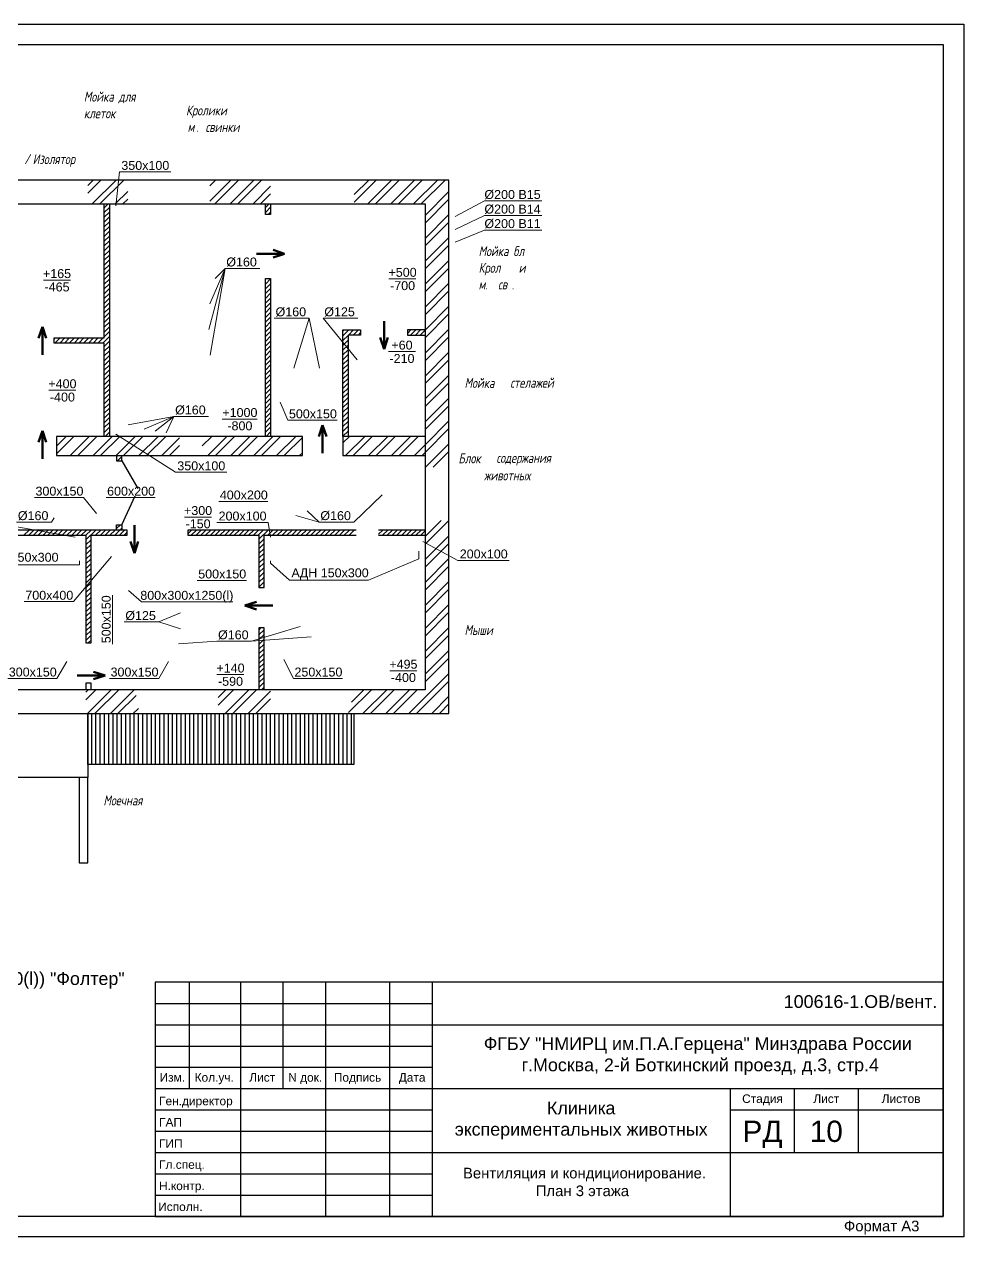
# Model space of a CAD drawing. Header units: millimetres. Extents: x -285783 to 224003, y -270247 to -22062.
# Drawn here: x 157759 to 179811, y -50537 to -22062 of the extents above; entities that cross this region are included whole.
import ezdxf
from ezdxf.enums import TextEntityAlignment as Align

# ---------------------------------------------------------------- set-up
doc = ezdxf.new("R2010")
doc.units = ezdxf.units.MM
for name, color, linetype, lineweight in [('12 текст рамки', 7, 'Continuous', 30), ('13 рамка', 7, 'Continuous', 30), ('1А монолит', 7, 'Continuous', 30), ('крыльцо', 7, 'Continuous', 25), ('стены нар', 7, 'Continuous', 30), ('штриховки', 86, 'Continuous', 20)]:
    doc.layers.add(name, color=color, linetype=linetype, lineweight=lineweight)
doc.layers.add('ОК и Д', color=5, linetype='Continuous')
doc.layers.add('перегородки', color=7, linetype='Continuous')
doc.styles.add('ВЫС21', font='arial.ttf', dxfattribs={"height": 21})
doc.styles.add('РАМКА', font='arial.ttf')
doc.styles.add('стиль1', font='')
doc.styles.add('ТЕКСТ', font='arial.ttf', dxfattribs={"oblique": 10, "height": 150})
doc.styles.get('стиль1').set_extended_font_data('GOST Common', italic=True)

# ---------------------------------------------------------------- blocks, each defined once
blk = doc.blocks.new('*U68')
at = {"layer": 'стены нар'}
blk.add_lwpolyline([(0, 0), (0, -1200)], dxfattribs=at)

msp = doc.modelspace()

# ---------------------------------------------------------------- linework, layer by layer
at = {"layer": '12 текст рамки', "color": 7, "lineweight": 15}
for p, q in [((159905, -26330), (159992, -25527)), ((159992, -25527), (161199, -25527)), ((168563, -26210), (167877, -26580)), ((168563, -26210), (169905, -26210)), ((168563, -26552), (167877, -26880)), ((168563, -26552), (169905, -26552)), ((167877, -27180), (168563, -26894)), ((168563, -26894), (169905, -26894)), ((162471, -27795), (162090, -29230)), ((162471, -27795), (162118, -28630)), ((162471, -27795), (162122, -29830)), ((162243, -28030), (162471, -27795)), ((162471, -27795), (163287, -27795)), ((158842, -28072), (158209, -28072)), ((166953, -28041), (166320, -28041)), ((163628, -28965), (164445, -28965)), ((164445, -28965), (164090, -30140)), ((164445, -28965), (164690, -30140)), ((164772, -28965), (165571, -29939)), ((164772, -28965), (165588, -28965)), ((166939, -29751), (166306, -29751)), ((158968, -30657), (158335, -30657)), ((163948, -31361), (163763, -30940)), ((160195, -31469), (161271, -31270)), ((161271, -31270), (160572, -31575)), ((161271, -31270), (160832, -31615)), ((161271, -31270), (161092, -31655)), ((161271, -31270), (162087, -31270)), ((163228, -31334), (162403, -31334)), ((163948, -31361), (165101, -31361)), ((159905, -31690), (161305, -32581)), ((161305, -32581), (162512, -32581)), ((157999, -33177), (159152, -33177)), ((159152, -33177), (159457, -33555)), ((159680, -33177), (160833, -33177)), ((162326, -33267), (163479, -33267)), ((165495, -33752), (166156, -33112)), ((164137, -33597), (164679, -33752)), ((164679, -33752), (164397, -33486)), ((156985, -33761), (158957, -34110)), ((157579, -33752), (158396, -33752)), ((158396, -33752), (158457, -33655)), ((162153, -33635), (161520, -33635)), ((162275, -33761), (163482, -33761)), ((163537, -34110), (163482, -33761)), ((164679, -33752), (165495, -33752)), ((167017, -34437), (167017, -34614)), ((167117, -34210), (167936, -34652)), ((158913, -35622), (159807, -34560)), ((159057, -34660), (159057, -34757)), ((163537, -34660), (163537, -34718)), ((163537, -34718), (163983, -35121)), ((165837, -35121), (167017, -34614)), ((167936, -34652), (169143, -34652)), ((156757, -34757), (159057, -34757)), ((161819, -35122), (162972, -35122)), ((165837, -35121), (163983, -35121)), ((159831, -36622), (159831, -35469)), ((160207, -35360), (160513, -35624)), ((157760, -35622), (158913, -35622)), ((160513, -35624), (162656, -35624)), ((160101, -36099), (160917, -36099)), ((161427, -35885), (160917, -36099)), ((160917, -36099), (161427, -36260)), ((164235, -36208), (163095, -36551)), ((163095, -36551), (164495, -36447)), ((162278, -36551), (161377, -36613)), ((162278, -36551), (163095, -36551)), ((164077, -37425), (163853, -36982)), ((158525, -37425), (158754, -37031)), ((160914, -37425), (161143, -37031)), ((166972, -37244), (166338, -37244)), ((157372, -37425), (158525, -37425)), ((159761, -37425), (160914, -37425)), ((162914, -37334), (162281, -37334)), ((164077, -37425), (165231, -37425))]:
    msp.add_line(p, q, dxfattribs=at)
at = {"layer": '13 рамка'}
for p, q in [((160832, -44558), (160832, -50058)), ((179332, -44558), (160832, -44558)), ((161632, -44558), (161632, -47058)), ((162832, -44558), (162832, -50058)), ((163832, -44558), (163832, -47058)), ((164832, -44558), (164832, -50058)), ((166332, -44558), (166332, -50058)), ((167332, -44558), (167332, -50058)), ((179332, -50058), (179332, -44558)), ((160832, -45058), (167332, -45058)), ((160832, -45558), (179332, -45558)), ((160832, -46058), (167332, -46058)), ((160832, -46558), (167332, -46558)), ((160832, -47058), (179332, -47058)), ((174332, -47058), (174332, -50058)), ((175832, -47058), (175832, -48558)), ((177332, -47058), (177332, -48558)), ((160832, -47558), (167332, -47558)), ((174332, -47558), (179332, -47558)), ((160832, -48058), (167332, -48058)), ((160832, -48058), (167332, -48058)), ((160832, -48558), (179332, -48558)), ((160832, -49058), (167332, -49058)), ((160832, -49058), (167332, -49058)), ((160832, -49558), (167332, -49558)), ((160832, -49558), (167332, -49558)), ((160832, -50058), (179332, -50058)), ((160832, -50058), (179332, -50058)), ((160832, -50058), (179332, -50058))]:
    msp.add_line(p, q, dxfattribs=at)
for points in [[(139543, -22062), (179811, -22062), (179811, -50537), (139543, -50537)], [(141460, -22541), (179332, -22541), (179332, -50058), (141460, -50058)]]:
    msp.add_lwpolyline(points, close=True, dxfattribs=at)
at = {"layer": '1А монолит', "color": 3, "lineweight": 50}
for p, q in [((163871, -27450), (163213, -27450)), ((163871, -27450), (163601, -27361)), ((163871, -27450), (163601, -27539)), ((166203, -29689), (166203, -29031)), ((158185, -29165), (158095, -29434)), ((158185, -29165), (158185, -29823)), ((158185, -29165), (158274, -29434)), ((166203, -29689), (166113, -29419)), ((166203, -29689), (166292, -29419)), ((164763, -31474), (164674, -31743)), ((164763, -31474), (164763, -32132)), ((164763, -31474), (164852, -31743)), ((158185, -31610), (158095, -31879)), ((158185, -31610), (158185, -32268)), ((158185, -31610), (158274, -31879)), ((160344, -34480), (160344, -33822)), ((160344, -34480), (160255, -34210)), ((160344, -34480), (160434, -34210)), ((162938, -35715), (163208, -35626)), ((162938, -35715), (163596, -35715)), ((162938, -35715), (163208, -35804)), ((159656, -37356), (159386, -37267)), ((159656, -37356), (158998, -37356)), ((159656, -37356), (159386, -37445))]:
    msp.add_line(p, q, dxfattribs=at)
at = {"layer": 'крыльцо', "lineweight": 30}
for p, q in [((159247, -39450), (159247, -38250)), ((165492, -38250), (165492, -39450)), ((165492, -39450), (159247, -39450))]:
    msp.add_line(p, q, dxfattribs=at)
at = {"layer": 'ОК и Д', "color": 1}
for p, q in [((160047, -32315), (160422, -32965)), ((160047, -33815), (160364, -33135))]:
    msp.add_line(p, q, dxfattribs=at)
at = {"layer": 'перегородки', "lineweight": 30}
for p, q in [((167727, -25720), (149677, -25720)), ((167727, -32245), (167727, -25720)), ((154097, -26280), (167167, -26280)), ((159637, -29430), (159637, -26280)), ((159637, -26280), (159757, -26280)), ((159757, -26280), (159757, -31740)), ((163422, -26530), (163422, -26280)), ((163542, -26280), (163542, -26530)), ((167167, -26280), (167167, -32245)), ((163542, -26530), (163422, -26530)), ((163422, -31740), (163422, -28030)), ((163422, -28030), (163542, -28030)), ((163542, -28030), (163542, -29630)), ((165238, -31740), (165238, -29240)), ((165238, -29240), (165653, -29240)), ((165653, -29240), (165653, -29360)), ((167167, -29240), (166753, -29240)), ((166753, -29240), (166753, -29360)), ((158457, -29550), (158457, -29430)), ((158457, -29430), (159637, -29430)), ((159637, -29550), (158457, -29550)), ((159637, -30550), (159637, -29550)), ((165653, -29360), (165358, -29360)), ((165358, -29360), (165358, -31740)), ((166753, -29360), (167167, -29360)), ((163542, -29630), (163542, -29630)), ((163542, -29630), (163542, -29750)), ((163542, -29750), (163542, -29750)), ((163542, -29750), (163542, -31740)), ((159637, -31740), (159637, -30550)), ((164288, -31740), (158517, -31740)), ((158517, -31740), (158517, -32190)), ((164288, -32190), (164288, -31740)), ((167167, -31740), (165238, -31740)), ((165238, -31740), (165238, -32190)), ((158517, -32190), (164288, -32190)), ((159927, -32190), (159927, -32315)), ((159927, -32315), (160047, -32315)), ((160047, -32315), (160047, -32190)), ((165238, -32190), (167167, -32190)), ((167167, -32245), (167167, -37690)), ((167727, -38250), (167727, -32245)), ((159927, -33940), (159927, -33815)), ((159927, -33815), (160047, -33815)), ((160047, -33815), (160047, -33940)), ((159027, -33940), (155377, -33940)), ((155377, -34060), (159207, -34060)), ((160177, -33940), (159027, -33940)), ((159207, -34060), (159207, -34060)), ((159207, -34060), (159207, -36590)), ((159327, -36590), (159327, -34060)), ((159327, -34060), (160177, -34060)), ((160177, -34060), (160177, -33940)), ((165547, -33940), (161597, -33940)), ((161597, -33940), (161597, -34060)), ((161597, -34060), (163267, -34060)), ((163267, -34060), (163267, -35290)), ((163387, -35290), (163387, -34060)), ((163387, -34060), (165547, -34060)), ((167167, -33940), (166077, -33940)), ((166077, -34060), (167167, -34060)), ((163267, -35290), (163387, -35290)), ((163387, -36240), (163267, -36240)), ((163267, -36240), (163267, -37690)), ((163387, -37690), (163387, -36240)), ((159207, -36590), (159327, -36590)), ((159327, -37540), (159207, -37540)), ((159207, -37540), (159207, -37690)), ((159327, -37690), (159327, -37540)), ((167167, -37690), (145387, -37690)), ((144827, -38250), (167727, -38250)), ((159047, -39750), (159047, -41754)), ((159247, -41754), (159247, -39750)), ((159047, -41754), (159247, -41754))]:
    msp.add_line(p, q, dxfattribs=at)
at = {"layer": 'стены нар'}
for p, q in [((149727, -38250), (159247, -38250)), ((159247, -38250), (159247, -39750)), ((159247, -39750), (149727, -39750))]:
    msp.add_line(p, q, dxfattribs=at)
at = {"layer": 'штриховки', "color": 18, "lineweight": 15, "true_color": 0x000000}
for p, q in [((159247, -25850), (159377, -25720)), ((159247, -26029), (159557, -25720)), ((159356, -26280), (159916, -25720)), ((159535, -26280), (160095, -25720)), ((162116, -26214), (162610, -25720)), ((162116, -25855), (162251, -25720)), ((162229, -26280), (162789, -25720)), ((162589, -26280), (163149, -25720)), ((162768, -26280), (163328, -25720)), ((163128, -26280), (163542, -25865)), ((165502, -26061), (165843, -25720)), ((165502, -26240), (166022, -25720)), ((165822, -26280), (166382, -25720)), ((166001, -26280), (166561, -25720)), ((166360, -26280), (166920, -25720)), ((166540, -26280), (167100, -25720)), ((166899, -26280), (167459, -25720)), ((167079, -26280), (167639, -25720)), ((159895, -26280), (160186, -25989)), ((160074, -26280), (160186, -26168)), ((163307, -26280), (163542, -26045)), ((167167, -26551), (167727, -25991)), ((167167, -26731), (167727, -26171)), ((167167, -27090), (167727, -26530)), ((167167, -27269), (167727, -26709)), ((167167, -27629), (167727, -27069)), ((167167, -27808), (167727, -27248)), ((167167, -28167), (167727, -27607)), ((167167, -28347), (167727, -27787)), ((167167, -28706), (167727, -28146)), ((167167, -28886), (167727, -28326)), ((167167, -29245), (167727, -28685)), ((167167, -29425), (167727, -28865)), ((167167, -29784), (167727, -29224)), ((167167, -29964), (167727, -29404)), ((167167, -30323), (167727, -29763)), ((167167, -30502), (167727, -29942)), ((167167, -30862), (167727, -30302)), ((167167, -31041), (167727, -30481)), ((167167, -31400), (167727, -30840)), ((167167, -31580), (167727, -31020)), ((167167, -31939), (167727, -31379)), ((167167, -32119), (167727, -31559)), ((158517, -31968), (158745, -31740)), ((158517, -32148), (158925, -31740)), ((158834, -32190), (159284, -31740)), ((159014, -32190), (159464, -31740)), ((159373, -32190), (159823, -31740)), ((159552, -32190), (160002, -31740)), ((159912, -32190), (160362, -31740)), ((160091, -32190), (160541, -31740)), ((160450, -32190), (160900, -31740)), ((160630, -32190), (161080, -31740)), ((161168, -32011), (161403, -31777)), ((161933, -31965), (162158, -31740)), ((162067, -32190), (162517, -31740)), ((162246, -32190), (162696, -31740)), ((162606, -32190), (163056, -31740)), ((162785, -32190), (163235, -31740)), ((163144, -32190), (163594, -31740)), ((163324, -32190), (163774, -31740)), ((163683, -32190), (164133, -31740)), ((163863, -32190), (164288, -31765)), ((165238, -31893), (165391, -31740)), ((165300, -32190), (165750, -31740)), ((165479, -32190), (165929, -31740)), ((165839, -32190), (166289, -31740)), ((166018, -32190), (166468, -31740)), ((166377, -32190), (166827, -31740)), ((166557, -32190), (167007, -31740)), ((160989, -32190), (161168, -32011)), ((161169, -32190), (161403, -31956)), ((164222, -32190), (164288, -32124)), ((166916, -32190), (167167, -31939)), ((167096, -32190), (167167, -32119)), ((167180, -32465), (167727, -31918)), ((167360, -32465), (167727, -32098)), ((159927, -32219), (159956, -32190)), ((159944, -32315), (160047, -32212)), ((167167, -34274), (167727, -33714)), ((167167, -34094), (167546, -33715)), ((167167, -34633), (167727, -34073)), ((167167, -34813), (167727, -34253)), ((167167, -35172), (167727, -34612)), ((167167, -35352), (167727, -34792)), ((167167, -35711), (167727, -35151)), ((167167, -35890), (167727, -35330)), ((167167, -36250), (167727, -35690)), ((167167, -36429), (167727, -35869)), ((167167, -36789), (167727, -36229)), ((167167, -36968), (167727, -36408)), ((167167, -37327), (167727, -36767)), ((167167, -37507), (167727, -36947)), ((166783, -38250), (167727, -37306)), ((166963, -38250), (167727, -37486)), ((159207, -37744), (159261, -37690)), ((159207, -37924), (159441, -37690)), ((159240, -38250), (159800, -37690)), ((159419, -38250), (159979, -37690)), ((159779, -38250), (160339, -37690)), ((159958, -38250), (160382, -37826)), ((162312, -37872), (162494, -37690)), ((162312, -38051), (162673, -37690)), ((162473, -38250), (163033, -37690)), ((162652, -38250), (163212, -37690)), ((163011, -38250), (163537, -37724)), ((165372, -38224), (165906, -37690)), ((165437, -37980), (165727, -37690)), ((165706, -38250), (166266, -37690)), ((165885, -38250), (166445, -37690)), ((166244, -38250), (166804, -37690)), ((166424, -38250), (166984, -37690)), ((167322, -38250), (167727, -37845)), ((160317, -38250), (160437, -38130)), ((163191, -38250), (163537, -37904)), ((167502, -38250), (167727, -38025))]:
    msp.add_line(p, q, dxfattribs=at)
at = {"layer": 'штриховки', "color": 251, "lineweight": 5, "true_color": 0x636466}
for p, q in [((159636, -26483), (159757, -26362)), ((159636, -26595), (159757, -26474)), ((159637, -26371), (159727, -26280)), ((163422, -26367), (163509, -26280)), ((163422, -26479), (163542, -26359)), ((163484, -26530), (163542, -26472)), ((159636, -26707), (159757, -26586)), ((159636, -26820), (159757, -26699)), ((159636, -26932), (159757, -26811)), ((159636, -27044), (159757, -26923)), ((159636, -27157), (159757, -27035)), ((159636, -27269), (159757, -27148)), ((159636, -27381), (159757, -27260)), ((159636, -27493), (159757, -27372)), ((159636, -27606), (159757, -27485)), ((159636, -27718), (159757, -27597)), ((159636, -27830), (159757, -27709)), ((159636, -27943), (159757, -27821)), ((159636, -28055), (159757, -27934)), ((159636, -28167), (159757, -28046)), ((159636, -28279), (159757, -28158)), ((163422, -28051), (163443, -28030)), ((163422, -28163), (163542, -28043)), ((163422, -28275), (163542, -28155)), ((159636, -28392), (159757, -28270)), ((159636, -28504), (159757, -28383)), ((163422, -28388), (163542, -28268)), ((163422, -28500), (163542, -28380)), ((159636, -28616), (159757, -28495)), ((159636, -28729), (159757, -28607)), ((159636, -28841), (159757, -28719)), ((163422, -28612), (163542, -28492)), ((163422, -28724), (163542, -28604)), ((163422, -28837), (163542, -28717)), ((159636, -28953), (159757, -28832)), ((159636, -29065), (159757, -28944)), ((163422, -28949), (163542, -28829)), ((163422, -29061), (163542, -28941)), ((159636, -29178), (159757, -29056)), ((159636, -29290), (159757, -29168)), ((159636, -29402), (159757, -29281)), ((163422, -29173), (163542, -29053)), ((163422, -29286), (163542, -29166)), ((163422, -29398), (163542, -29278)), ((165238, -29266), (165264, -29240)), ((165238, -29378), (165376, -29240)), ((165368, -29360), (165488, -29240)), ((165481, -29360), (165601, -29240)), ((165593, -29360), (165653, -29300)), ((166753, -29323), (166835, -29240)), ((166828, -29360), (166948, -29240)), ((166940, -29360), (167060, -29240)), ((167052, -29360), (167167, -29245)), ((158457, -29458), (158486, -29430)), ((158478, -29550), (158598, -29430)), ((158590, -29550), (158710, -29430)), ((158702, -29550), (158822, -29430)), ((158815, -29550), (158935, -29430)), ((158927, -29550), (159047, -29430)), ((159039, -29550), (159159, -29430)), ((159151, -29550), (159271, -29430)), ((159264, -29550), (159384, -29430)), ((159376, -29550), (159496, -29430)), ((159488, -29550), (159608, -29430)), ((159600, -29550), (159757, -29393)), ((159637, -29626), (159757, -29505)), ((163422, -29510), (163542, -29390)), ((163422, -29622), (163542, -29502)), ((165238, -29490), (165358, -29370)), ((165238, -29603), (165358, -29483)), ((165238, -29715), (165358, -29595)), ((159635, -29964), (159757, -29842)), ((159636, -29738), (159757, -29618)), ((159636, -29851), (159757, -29730)), ((163422, -29735), (163542, -29615)), ((163422, -29847), (163542, -29727)), ((163422, -29959), (163542, -29839)), ((165238, -29827), (165358, -29707)), ((165238, -29939), (165358, -29819)), ((159634, -30302), (159757, -30179)), ((159635, -30076), (159757, -29954)), ((159635, -30189), (159757, -30067)), ((163422, -30072), (163542, -29952)), ((163422, -30184), (163542, -30064)), ((163422, -30296), (163542, -30176)), ((165238, -30052), (165358, -29932)), ((165238, -30164), (165358, -30044)), ((165238, -30276), (165358, -30156)), ((159633, -30527), (159757, -30403)), ((159634, -30415), (159757, -30291)), ((163422, -30408), (163542, -30288)), ((163422, -30521), (163542, -30401)), ((165238, -30388), (165358, -30268)), ((165238, -30501), (165358, -30381)), ((159633, -30639), (159757, -30516)), ((159634, -30751), (159757, -30628)), ((159634, -30863), (159757, -30740)), ((163422, -30633), (163542, -30513)), ((163422, -30745), (163542, -30625)), ((163422, -30857), (163542, -30737)), ((165238, -30613), (165358, -30493)), ((165238, -30725), (165358, -30605)), ((165238, -30837), (165358, -30717)), ((159634, -30975), (159757, -30852)), ((159635, -31087), (159757, -30965)), ((163422, -30970), (163542, -30850)), ((163422, -31082), (163542, -30962)), ((165238, -30950), (165358, -30830)), ((165238, -31062), (165358, -30942)), ((159635, -31199), (159757, -31077)), ((159636, -31311), (159757, -31189)), ((159636, -31422), (159757, -31301)), ((163422, -31194), (163542, -31074)), ((163422, -31306), (163542, -31186)), ((163422, -31419), (163542, -31299)), ((165238, -31174), (165358, -31054)), ((165238, -31286), (165358, -31166)), ((165238, -31399), (165358, -31279)), ((159636, -31534), (159757, -31414)), ((159637, -31646), (159757, -31526)), ((163422, -31531), (163542, -31411)), ((163422, -31643), (163542, -31523)), ((165238, -31511), (165358, -31391)), ((165238, -31623), (165358, -31503)), ((159655, -31740), (159757, -31638)), ((163437, -31740), (163542, -31635)), ((165238, -31735), (165358, -31615)), ((159927, -33903), (160015, -33815)), ((160003, -33940), (160047, -33896)), ((161597, -34029), (161686, -33940)), ((161679, -34060), (161799, -33940)), ((161791, -34060), (161911, -33940)), ((161903, -34060), (162023, -33940)), ((162015, -34060), (162135, -33940)), ((162128, -34060), (162248, -33940)), ((162240, -34060), (162360, -33940)), ((162352, -34060), (162472, -33940)), ((162464, -34060), (162584, -33940)), ((162577, -34060), (162697, -33940)), ((162689, -34060), (162809, -33940)), ((162801, -34060), (162921, -33940)), ((162913, -34060), (163033, -33940)), ((163026, -34060), (163146, -33940)), ((163138, -34060), (163258, -33940)), ((163250, -34060), (163370, -33940)), ((163267, -34155), (163482, -33940)), ((163267, -34268), (163387, -34148)), ((163475, -34060), (163595, -33940)), ((163587, -34060), (163707, -33940)), ((163699, -34060), (163819, -33940)), ((163811, -34060), (163931, -33940)), ((163924, -34060), (164044, -33940)), ((164036, -34060), (164156, -33940)), ((164148, -34060), (164268, -33940)), ((164260, -34060), (164380, -33940)), ((164373, -34060), (164493, -33940)), ((164485, -34060), (164605, -33940)), ((164597, -34060), (164717, -33940)), ((164709, -34060), (164829, -33940)), ((164822, -34060), (164942, -33940)), ((164934, -34060), (165054, -33940)), ((165046, -34060), (165166, -33940)), ((165158, -34060), (165278, -33940)), ((165271, -34060), (165391, -33940)), ((165383, -34060), (165503, -33940)), ((163267, -34380), (163387, -34260)), ((163267, -34492), (163387, -34372)), ((163267, -34604), (163387, -34484)), ((163267, -34717), (163387, -34597)), ((163267, -34829), (163387, -34709)), ((163267, -34941), (163387, -34821)), ((163267, -35053), (163387, -34933)), ((163267, -35166), (163387, -35046)), ((163267, -35278), (163387, -35158)), ((163367, -35290), (163387, -35270)), ((163267, -36288), (163315, -36240)), ((163267, -36400), (163387, -36280)), ((163267, -36513), (163387, -36393)), ((163267, -36625), (163387, -36505)), ((163267, -36737), (163387, -36617)), ((163267, -36849), (163387, -36729)), ((163267, -36962), (163387, -36842)), ((163267, -37074), (163387, -36954)), ((163267, -37186), (163387, -37066)), ((163267, -37298), (163387, -37178)), ((163267, -37411), (163387, -37291)), ((163267, -37523), (163387, -37403)), ((163267, -37635), (163387, -37515)), ((163324, -37690), (163387, -37627))]:
    msp.add_line(p, q, dxfattribs=at)
at = {"layer": 'штриховки', "color": 251, "true_color": 0x636466}
for p, q in [((157750, -34060), (157870, -33940)), ((157862, -34060), (157982, -33940)), ((157974, -34060), (158094, -33940)), ((158087, -34060), (158206, -33940)), ((158199, -34060), (158319, -33940)), ((158311, -34060), (158431, -33940)), ((158423, -34060), (158543, -33940)), ((158536, -34060), (158655, -33940)), ((158648, -34060), (158768, -33940)), ((158760, -34060), (158880, -33940)), ((158872, -34060), (158992, -33940)), ((158985, -34060), (159105, -33940)), ((159097, -34060), (159217, -33940)), ((159207, -34062), (159329, -33940)), ((159207, -34174), (159441, -33940)), ((159207, -34287), (159327, -34167)), ((159434, -34060), (159554, -33940)), ((159546, -34060), (159666, -33940)), ((159658, -34060), (159778, -33940)), ((159770, -34060), (159890, -33940)), ((159883, -34060), (160003, -33940)), ((159995, -34060), (160115, -33940)), ((160107, -34060), (160177, -33990)), ((166077, -34039), (166176, -33940)), ((166169, -34060), (166289, -33940)), ((166281, -34060), (166401, -33940)), ((166393, -34060), (166513, -33940)), ((166505, -34060), (166625, -33940)), ((166618, -34060), (166738, -33940)), ((166730, -34060), (166850, -33940)), ((166842, -34060), (166962, -33940)), ((166954, -34060), (167074, -33940)), ((167067, -34060), (167167, -33960)), ((159207, -34399), (159327, -34279)), ((159207, -34511), (159327, -34391)), ((159207, -34623), (159327, -34503)), ((159207, -34736), (159327, -34616)), ((159207, -34848), (159327, -34728)), ((159207, -34960), (159327, -34840)), ((159207, -35072), (159327, -34952)), ((159207, -35185), (159327, -35065)), ((159207, -35297), (159327, -35177)), ((159207, -35409), (159327, -35289)), ((159207, -35521), (159327, -35401)), ((159207, -35634), (159327, -35514)), ((159207, -35746), (159327, -35626)), ((159207, -35858), (159327, -35738)), ((159207, -35970), (159327, -35850)), ((159207, -36083), (159327, -35963)), ((159207, -36195), (159327, -36075)), ((159207, -36307), (159327, -36187)), ((159207, -36419), (159327, -36299)), ((159207, -36532), (159327, -36412)), ((159261, -36590), (159327, -36524))]:
    msp.add_line(p, q, dxfattribs=at)

# ---------------------------------------------------------------- block references
at = {"layer": 'стены нар', "color": 0, "linetype": 'ByBlock', "lineweight": -2, "transparency": 16777216, "rotation": 180}
for p in [(159342, -39450), (159442, -39450), (159542, -39450), (159642, -39450), (159742, -39450), (159842, -39450), (159942, -39450), (160042, -39450), (160142, -39450), (160242, -39450), (160342, -39450), (160442, -39450), (160542, -39450), (160642, -39450), (160742, -39450), (160842, -39450), (160942, -39450), (161042, -39450), (161142, -39450), (161242, -39450), (161342, -39450), (161442, -39450), (161542, -39450), (161642, -39450), (161742, -39450), (161842, -39450), (161942, -39450), (162042, -39450), (162142, -39450), (162242, -39450), (162342, -39450), (162442, -39450), (162542, -39450), (162642, -39450), (162742, -39450), (162842, -39450), (162942, -39450), (163042, -39450), (163142, -39450), (163242, -39450), (163342, -39450), (163442, -39450), (163542, -39450), (163642, -39450), (163742, -39450), (163842, -39450), (163942, -39450), (164042, -39450), (164142, -39450), (164242, -39450), (164342, -39450), (164442, -39450), (164542, -39450), (164642, -39450), (164742, -39450), (164842, -39450), (164942, -39450), (165042, -39450), (165142, -39450), (165242, -39450), (165342, -39450), (165442, -39450)]:
    msp.add_blockref('*U68', p, dxfattribs=at)

# ---------------------------------------------------------------- texts
at = {"layer": '12 текст рамки', "style": 'РАМКА'}
msp.add_text('100616-1.ОВ/вент.', height=300, dxfattribs=at).set_placement((175587, -45164))
at = {"layer": '12 текст рамки', "style": 'ТЕКСТ'}
for s, p in [('РД', (175087, -48311)), ('10', (176585, -48311))]:
    msp.add_text(s, height=500, dxfattribs=at).set_placement(p, align=Align.CENTER)
msp.add_text('Формат А3', height=250, dxfattribs=at).set_placement((176999, -50285), align=Align.MIDDLE_LEFT)
at = {"layer": '12 текст рамки', "color": 7, "lineweight": 15, "char_height": 210, "attachment_point": 2, "style": 'ВЫС21'}
for s, insert in [('350x100', (160600, -25272)), ('%%C200 В15', (169220, -25955)), ('%%C200 В14', (169220, -26297)), ('%%C200 В11', (169220, -26639)), ('%%C160', (162859, -27540)), ('%%C160', (164016, -28710)), ('%%C125', (165160, -28710)), ('%%C160', (161659, -31015)), ('500x150', (164534, -31106)), ('350x100', (161914, -32327)), ('300x150', (158585, -32922)), ('600x200', (160266, -32922)), ('400x200', (162912, -33012)), ('%%C160', (157967, -33497)), ('200x100', (162883, -33506)), ('%%C160', (165067, -33497)), ('200x100', (168544, -34397)), ('АДН 150x300', (157657, -34475)), ('500x150', (162405, -34867)), ('АДН 150x300', (164937, -34840)), ('700x400', (158346, -35367)), ('800x300х1250(l)', (161575, -35369)), ('%%C125', (160489, -35844)), ('%%C160', (162666, -36296)), ('300x150', (157958, -37170)), ('300x150', (160347, -37170)), ('250x150', (164664, -37170))]:
    msp.add_mtext(s, dxfattribs=dict(at, insert=insert))
at = {"layer": '12 текст рамки', "color": 5, "lineweight": 15, "char_height": 210, "attachment_point": 2, "style": 'ВЫС21'}
for s, insert in [('+165', (158528, -27813)), ('+500', (166639, -27783)), ('+60', (166625, -29492)), ('+400', (158654, -30399)), ('+1000', (162820, -31076)), ('+300', (161839, -33377)), ('+495', (166658, -36986)), ('+140', (162600, -37076))]:
    msp.add_mtext(s, dxfattribs=dict(at, insert=insert))
at = {"layer": '12 текст рамки', "color": 1, "lineweight": 15, "char_height": 210, "attachment_point": 2, "style": 'ВЫС21'}
for s, insert in [('-465', (158528, -28126)), ('-700', (166639, -28096)), ('-210', (166625, -29805)), ('-400', (158654, -30712)), ('-800', (162820, -31388)), ('-150', (161839, -33689)), ('-400', (166658, -37299)), ('-590', (162600, -37388))]:
    msp.add_mtext(s, dxfattribs=dict(at, insert=insert))
at = {"layer": '12 текст рамки', "color": 7, "lineweight": 15, "insert": (159576, -36036), "char_height": 210, "attachment_point": 2, "rotation": 90, "style": 'ВЫС21'}
msp.add_mtext('500x150', dxfattribs=at)
at = {"layer": '12 текст рамки', "style": 'РАМКА'}
for s, insert, char_height, width, attachment_point in [('- фильтр тонкой очистки воздуха (ФТОВ) класс очистки Н13(610x305(h)x300(l)) "Фолтер"', (142862, -44519), 300, 17244.18, 4), ('Клиника\\Pэкспериментальных животных', (170832, -47808), 300, 7000, 5), (' Вентиляция и кондиционирование.\\PПлан 3 этажа', (170860, -49252), 250, 7000, 5)]:
    msp.add_mtext(s, dxfattribs=dict(at, insert=insert, char_height=char_height, width=width, attachment_point=attachment_point))
at = {"layer": '12 текст рамки', "insert": (173569, -46296), "char_height": 300, "attachment_point": 5, "style": 'РАМКА'}
msp.add_mtext_dynamic_manual_height_columns('ФГБУ "НМИРЦ им.П.А.Герцена" Минздрава России\\P г.Москва, 2-й Боткинский проезд, д.3, стр.4 ', width=12195.52, gutter_width=1250, heights=[0], dxfattribs=at)
at = {"layer": '13 рамка', "style": 'ТЕКСТ'}
for s, p in [('Изм.', (161234, -46895)), ('Кол.уч.', (162218, -46895)), ('Лист', (163344, -46895)), ('N док.', (164353, -46895)), ('Подпись', (165582, -46895)), ('Дата', (166863, -46895)), ('Стадия', (175087, -47395)), ('Лист', (176585, -47395)), ('Листов', (178341, -47395))]:
    msp.add_text(s, height=200, dxfattribs=at).set_placement(p, align=Align.CENTER)
for s, p in [('Ген.директор', (160923, -47449)), ('ГАП', (160923, -47949)), ('ГИП', (160923, -48449)), ('Гл.спец.', (160923, -48942)), ('Н.контр.', (160923, -49442)), (' Исполн.', (160825, -49933))]:
    msp.add_text(s, height=200, dxfattribs=at).set_placement(p)
at = {"layer": 'стены нар', "color": 159, "true_color": 0x22346e, "style": 'стиль1', "width": 0.8}
for s, height, p in [('Мойка для', 234.7, (159158, -23880)), ('клеток', 234.7, (159158, -24271)), ('Кролики', 234.7, (161556, -24203)), ('м', 235, (161593, -24591)), ('свинки', 234.7, (162012, -24594)), ('. ', 234.7, (161790, -24591)), ('/', 235, (157759, -25347)), ('Изолятор', 234.7, (157956, -25347)), ('Мойка бл', 234.7, (168424, -27508)), ('Крол', 234.7, (168424, -27899)), ('и', 235, (169363, -27899)), ('м.', 234.7, (168424, -28290)), ('св', 234.7, (168880, -28290)), ('.', 235, (169202, -28290)), ('Мойка', 234.7, (168094, -30602)), ('стелажей', 234.7, (169167, -30599)), ('Блок', 234.7, (167950, -32374)), ('содержания', 234.7, (168841, -32363)), ('животных', 234.7, (168553, -32776)), ('Мыши', 234.7, (168094, -36407)), ('Моечная', 234.7, (159617, -40407))]:
    msp.add_text(s, height=height, dxfattribs=at).set_placement(p)

doc.saveas('drawing.dxf')
